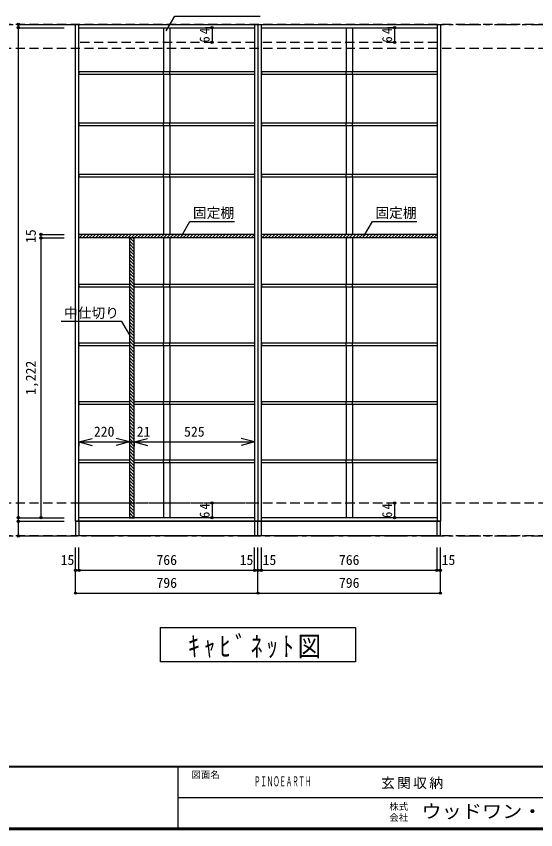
# Model space of a CAD drawing. Units: millimetres at full size, sheet at 1:20; some dimension numbers follow another scale. Extents: x -3893 to 3907, y -2871 to 2783.
# Drawn here: x -698 to 1568, y -2803 to 748 of the extents above; entities that cross this region are included whole.
import ezdxf
from ezdxf.enums import TextEntityAlignment as Align

# ---------------------------------------------------------------- set-up
doc = ezdxf.new("R2010")
doc.units = ezdxf.units.MM
doc.header["$LTSCALE"] = 20
doc.header["$PDMODE"] = 32
doc.header["$PDSIZE"] = 10
for name, pattern in [('CHAIN1', [8, 5, -1, 1, -1]), ('DASHED1', [1.8, 1.2, -0.6]), ('DASHED2', [3, 2, -1])]:
    doc.linetypes.add(name, pattern=pattern)
for name, color, linetype in [('0-1_本体', 2, 'Continuous'), ('0-4_棚', 3, 'Continuous'), ('0-7_', 7, 'Continuous'), ('0-A_文字', 7, 'Continuous'), ('0-B_寸法', 4, 'Continuous'), ('0-C_ハッチ', 4, 'Continuous'), ('F-1_枠', 6, 'Continuous'), ('F-A_文字', 7, 'Continuous')]:
    doc.layers.add(name, color=color, linetype=linetype)
doc.styles.add('ＭＳ ゴシック', font='')
doc.styles.get('ＭＳ ゴシック').set_extended_font_data('MS Gothic')

msp = doc.modelspace()

# ---------------------------------------------------------------- linework, layer by layer
at = {"layer": '0-1_本体', "color": 3}
for p, q in [((-439.2, 712.33), (356.8, 712.33)), ((-439.2, -1456.67), (-439.2, 712.33)), ((-424.2, -1456.67), (-424.2, 712.33)), ((341.8, 712.33), (341.8, -1456.67)), ((356.8, 712.33), (356.8, -1456.67)), ((356.8, 712.33), (1152.8, 712.33)), ((371.8, -1456.67), (371.8, 712.33)), ((1137.8, 712.33), (1137.8, -1456.67)), ((-424.2, 697.33), (341.8, 697.33)), ((371.8, 697.33), (1137.8, 697.33)), ((341.8, -1441.67), (-424.2, -1441.67)), ((1137.8, -1441.67), (371.8, -1441.67)), ((356.8, -1456.67), (-439.2, -1456.67))]:
    msp.add_line(p, q, dxfattribs=at)
at = {"layer": '0-1_本体', "color": 7, "linetype": 'DASHED2'}
for p, q in [((341.8, 633.33), (-424.2, 633.33)), ((1137.8, 633.33), (371.8, 633.33)), ((-204.2, -1377.67), (-424.2, -1377.67)), ((341.8, -1377.67), (-183.2, -1377.67)), ((1137.8, -1377.67), (371.8, -1377.67))]:
    msp.add_line(p, q, dxfattribs=at)
at = {"layer": '0-1_本体', "color": 3}
msp.add_lwpolyline([(1152.8, 712.33), (1152.8, -1456.67), (356.8, -1456.67)], dxfattribs=at)
at = {"layer": '0-4_棚'}
for p, q in [((-424.2, 506.33), (341.8, 506.33)), ((-424.2, 506.33), (-424.2, 494.33)), ((371.8, 506.33), (1137.8, 506.33)), ((371.8, 506.33), (371.8, 494.33)), ((-424.2, 494.33), (341.8, 494.33)), ((371.8, 494.33), (1137.8, 494.33)), ((-424.2, 282.33), (341.8, 282.33)), ((-424.2, 282.33), (-424.2, 270.33)), ((-424.2, 270.33), (341.8, 270.33)), ((371.8, 282.33), (1137.8, 282.33)), ((371.8, 282.33), (371.8, 270.33)), ((371.8, 270.33), (1137.8, 270.33)), ((-424.2, 58.33), (341.8, 58.33)), ((-424.2, 58.33), (-424.2, 46.33)), ((-424.2, 46.33), (341.8, 46.33)), ((371.8, 58.33), (1137.8, 58.33)), ((371.8, 58.33), (371.8, 46.33)), ((371.8, 46.33), (1137.8, 46.33)), ((341.8, -204.67), (-424.2, -204.67)), ((1137.8, -204.67), (371.8, -204.67)), ((341.8, -219.67), (-424.2, -219.67)), ((1137.8, -219.67), (371.8, -219.67)), ((-424.2, -421.67), (-205.13, -421.67)), ((-424.2, -421.67), (-424.2, -433.67)), ((-183.88, -421.67), (341.8, -421.67)), ((371.8, -421.67), (1137.8, -421.67)), ((371.8, -421.67), (371.8, -433.67)), ((-424.2, -433.67), (-205.13, -433.67)), ((-183.88, -433.67), (341.8, -433.67)), ((371.8, -433.67), (1137.8, -433.67)), ((-424.2, -677.67), (-205.13, -677.67)), ((-424.2, -677.67), (-424.2, -689.67)), ((-424.2, -689.67), (-205.13, -689.67)), ((-183.88, -677.67), (341.8, -677.67)), ((-183.88, -689.67), (341.8, -689.67)), ((371.8, -677.67), (1137.8, -677.67)), ((371.8, -677.67), (371.8, -689.67)), ((371.8, -689.67), (1137.8, -689.67)), ((-424.2, -933.67), (-205.13, -933.67)), ((-424.2, -933.67), (-424.2, -945.67)), ((-424.2, -945.67), (-205.13, -945.67)), ((-183.88, -933.67), (341.8, -933.67)), ((-183.88, -945.67), (341.8, -945.67)), ((371.8, -933.67), (1137.8, -933.67)), ((371.8, -933.67), (371.8, -945.67)), ((371.8, -945.67), (1137.8, -945.67)), ((-204.2, -1189.67), (-424.2, -1189.67)), ((-204.2, -1201.67), (-424.2, -1201.67)), ((-204.2, -1189.67), (-204.2, -1189.2)), ((341.8, -1189.67), (-183.2, -1189.67)), ((341.8, -1201.67), (-183.2, -1201.67)), ((1137.8, -1189.67), (371.8, -1189.67)), ((1137.8, -1201.67), (371.8, -1201.67))]:
    msp.add_line(p, q, dxfattribs=at)
at = {"layer": '0-7_'}
for p, q in [((-55.2, 697.33), (-55.2, 506.33)), ((-27.2, 697.33), (-27.2, 506.33)), ((740.8, 697.33), (740.8, 506.33)), ((768.8, 697.33), (768.8, 506.33)), ((-55.2, 494.33), (-55.2, 282.33)), ((-27.2, 494.33), (-27.2, 282.33)), ((740.8, 494.33), (740.8, 282.33)), ((768.8, 494.33), (768.8, 282.33)), ((-55.2, 270.33), (-55.2, 58.33)), ((-27.2, 270.33), (-27.2, 58.33)), ((740.8, 270.33), (740.8, 58.33)), ((768.8, 270.33), (768.8, 58.33)), ((-55.2, 46.33), (-55.2, -204.67)), ((-27.2, 46.33), (-27.2, -204.67)), ((740.8, 46.33), (740.8, -204.67)), ((768.8, 46.33), (768.8, -204.67)), ((-55.2, -219.67), (-55.2, -421.67)), ((-27.2, -219.67), (-27.2, -421.67)), ((740.8, -219.67), (740.8, -421.67)), ((768.8, -219.67), (768.8, -421.67)), ((-55.2, -433.67), (-55.2, -677.67)), ((-27.2, -433.67), (-27.2, -677.67)), ((740.8, -433.67), (740.8, -677.67)), ((768.8, -433.67), (768.8, -677.67)), ((-55.2, -689.67), (-55.2, -933.67)), ((-27.2, -689.67), (-27.2, -933.67)), ((740.8, -689.67), (740.8, -933.67)), ((768.8, -689.67), (768.8, -933.67)), ((-55.2, -945.67), (-55.2, -1189.67)), ((-27.2, -945.67), (-27.2, -1189.67)), ((740.8, -945.67), (740.8, -1189.67)), ((768.8, -945.67), (768.8, -1189.67)), ((-55.2, -1201.67), (-55.2, -1441.67)), ((-27.2, -1201.67), (-27.2, -1441.67)), ((740.8, -1201.67), (740.8, -1441.67)), ((768.8, -1201.67), (768.8, -1441.67))]:
    msp.add_line(p, q, dxfattribs=at)
at = {"layer": '0-7_', "linetype": 'DASHED1'}
for p, q in [((-55.2, 494.33), (-55.2, 506.33)), ((-27.2, 494.33), (-27.2, 506.33)), ((740.8, 494.33), (740.8, 506.33)), ((768.8, 494.33), (768.8, 506.33)), ((-55.2, 270.33), (-55.2, 282.33)), ((-27.2, 270.33), (-27.2, 282.33)), ((740.8, 270.33), (740.8, 282.33)), ((768.8, 270.33), (768.8, 282.33)), ((-55.2, 46.33), (-55.2, 58.33)), ((-27.2, 46.33), (-27.2, 58.33)), ((740.8, 46.33), (740.8, 58.33)), ((768.8, 46.33), (768.8, 58.33)), ((-55.2, -433.67), (-55.2, -421.67)), ((-27.2, -433.67), (-27.2, -421.67)), ((740.8, -433.67), (740.8, -421.67)), ((768.8, -433.67), (768.8, -421.67)), ((-55.2, -689.67), (-55.2, -677.67)), ((-27.2, -689.67), (-27.2, -677.67)), ((740.8, -689.67), (740.8, -677.67)), ((768.8, -689.67), (768.8, -677.67)), ((-55.2, -945.67), (-55.2, -933.67)), ((-27.2, -945.67), (-27.2, -933.67)), ((740.8, -945.67), (740.8, -933.67)), ((768.8, -945.67), (768.8, -933.67)), ((-55.2, -1201.67), (-55.2, -1189.67)), ((-27.2, -1201.67), (-27.2, -1189.67)), ((740.8, -1201.67), (740.8, -1189.67)), ((768.8, -1201.67), (768.8, -1189.67))]:
    msp.add_line(p, q, dxfattribs=at)
at = {"layer": '0-A_文字'}
for p, q in [((-43.22, 683.79), (-6.35, 747.63)), ((-6.35, 747.63), (366.79, 747.63)), ((-236.57, -584.41), (-501.79, -584.41)), ((-199.71, -648.26), (-236.57, -584.41)), ((-68.2, -2070.67), (-68.2, -1920.67)), ((-68.2, -1920.67), (781.8, -1920.67)), ((781.8, -1920.67), (781.8, -2070.67)), ((781.8, -2070.67), (-68.2, -2070.67))]:
    msp.add_line(p, q, dxfattribs=at)
at = {"layer": '0-A_文字', "linetype": 'CHAIN1'}
for p, q in [((-2931.2, 712.33), (2519.8, 712.33)), ((-2931.2, -1520.67), (2519.8, -1520.67))]:
    msp.add_line(p, q, dxfattribs=at)
at = {"layer": '0-A_文字'}
for points in [[(22.94, -211.68), (59.8, -147.83), (253.77, -147.83)], [(818.94, -211.68), (855.8, -147.83), (1049.77, -147.83)]]:
    msp.add_lwpolyline(points, dxfattribs=at)
at = {"layer": '0-B_寸法', "linetype": 'DASHED2'}
for p, q in [((2519.8, 712.33), (-2931.2, 712.33)), ((2519.8, 607.33), (-2931.2, 607.33)), ((2519.8, -1377.67), (-2931.2, -1377.67)), ((2519.8, -1520.67), (-2931.2, -1520.67))]:
    msp.add_line(p, q, dxfattribs=at)
at = {"layer": '0-B_寸法'}
for p, q in [((-689.2, 712.33), (-489.2, 712.33)), ((-689.2, 712.33), (-689.2, -1456.67)), ((-689.2, 697.33), (-489.2, 697.33)), ((156.62, 697.33), (127.38, 697.33)), ((156.62, 697.33), (156.62, 633.33)), ((952.62, 697.33), (923.38, 697.33)), ((952.62, 697.33), (952.62, 633.33)), ((156.62, 633.33), (127.38, 633.33)), ((952.62, 633.33), (923.38, 633.33)), ((-589.3, -204.67), (-488.33, -204.67)), ((-589.3, -219.67), (-589.3, -204.67)), ((-589.3, -219.67), (-488.33, -219.67)), ((-589.3, -1441.67), (-589.3, -219.67)), ((-204.2, -232.21), (-183.2, -253.21)), ((-204.2, -246.35), (-183.2, -267.35)), ((-202.61, -219.67), (-183.2, -239.07)), ((-188.46, -219.67), (-183.2, -224.93)), ((-204.2, -260.49), (-183.2, -281.49)), ((-204.2, -274.64), (-183.2, -295.64)), ((-204.2, -288.78), (-183.2, -309.78)), ((-204.2, -302.92), (-183.2, -323.92)), ((-204.2, -317.06), (-183.2, -338.06)), ((-204.2, -331.2), (-183.2, -352.2)), ((-204.2, -345.35), (-183.2, -366.35)), ((-204.2, -359.49), (-183.2, -380.49)), ((-204.2, -373.63), (-183.2, -394.63)), ((-204.2, -387.77), (-183.2, -408.77)), ((-204.2, -401.92), (-183.2, -422.92)), ((-204.2, -416.06), (-183.2, -437.06)), ((-204.2, -430.2), (-183.2, -451.2)), ((-204.2, -444.34), (-183.2, -465.34)), ((-204.2, -458.48), (-183.2, -479.48)), ((-204.2, -472.63), (-183.2, -493.63)), ((-204.2, -486.77), (-183.2, -507.77)), ((-204.2, -500.91), (-183.2, -521.91)), ((-204.2, -515.05), (-183.2, -536.05)), ((-204.2, -529.19), (-183.2, -550.19)), ((-204.2, -543.34), (-183.2, -564.34)), ((-204.2, -557.48), (-183.2, -578.48)), ((-204.2, -571.62), (-183.2, -592.62)), ((-204.2, -585.76), (-183.2, -606.76)), ((-204.2, -599.91), (-183.2, -620.91)), ((-204.2, -614.05), (-183.2, -635.05)), ((-204.2, -628.19), (-183.2, -649.19)), ((-204.2, -642.33), (-183.2, -663.33)), ((-204.2, -656.47), (-183.2, -677.47)), ((-204.2, -670.62), (-183.2, -691.62)), ((-204.2, -684.76), (-183.2, -705.76)), ((-204.2, -698.9), (-183.2, -719.9)), ((-204.2, -713.04), (-183.2, -734.04)), ((-204.2, -727.18), (-183.2, -748.18)), ((-204.2, -741.33), (-183.2, -762.33)), ((-204.2, -755.47), (-183.2, -776.47)), ((-204.2, -769.61), (-183.2, -790.61)), ((-204.2, -783.75), (-183.2, -804.75)), ((-204.2, -797.9), (-183.2, -818.9)), ((-204.2, -812.04), (-183.2, -833.04)), ((-204.2, -826.18), (-183.2, -847.18)), ((-204.2, -840.32), (-183.2, -861.32)), ((-204.2, -854.46), (-183.2, -875.46)), ((-204.2, -868.61), (-183.2, -889.61)), ((-204.2, -882.75), (-183.2, -903.75)), ((-204.2, -896.89), (-183.2, -917.89)), ((-204.2, -911.03), (-183.2, -932.03)), ((-204.2, -925.17), (-183.2, -946.17)), ((-204.2, -939.32), (-183.2, -960.32)), ((-204.2, -953.46), (-183.2, -974.46)), ((-204.2, -967.6), (-183.2, -988.6)), ((-204.2, -981.74), (-183.2, -1002.74)), ((-204.2, -995.89), (-183.2, -1016.89)), ((-204.2, -1010.03), (-183.2, -1031.03)), ((-204.2, -1024.17), (-183.2, -1045.17)), ((-204.2, -1038.31), (-183.2, -1059.31)), ((-204.2, -1052.45), (-183.2, -1073.45)), ((-204.2, -1066.6), (-183.2, -1087.6)), ((-204.2, -1080.74), (-183.2, -1101.74)), ((-204.2, -1094.88), (-183.2, -1115.88)), ((-424.2, -1110.6), (-424.2, -1129.27)), ((-204.2, -1109.02), (-183.2, -1130.02)), ((-204.2, -1110.6), (-204.2, -1129.27)), ((-204.2, -1110.6), (-204.2, -1129.27)), ((-204.2, -1123.16), (-183.2, -1144.16)), ((-183.2, -1110.6), (-183.2, -1129.27)), ((341.8, -1110.6), (341.8, -1129.27)), ((-204.2, -1137.31), (-183.2, -1158.31)), ((-204.2, -1151.45), (-183.2, -1172.45)), ((-204.2, -1165.59), (-183.2, -1186.59)), ((-204.2, -1179.73), (-183.2, -1200.73)), ((-204.2, -1193.88), (-183.2, -1214.88)), ((-204.2, -1208.02), (-183.2, -1229.02)), ((-204.2, -1222.16), (-183.2, -1243.16)), ((-204.2, -1236.3), (-183.2, -1257.3)), ((-204.2, -1250.44), (-183.2, -1271.44)), ((-204.2, -1264.59), (-183.2, -1285.59)), ((-204.2, -1278.73), (-183.2, -1299.73)), ((-204.2, -1292.87), (-183.2, -1313.87)), ((-204.2, -1307.01), (-183.2, -1328.01)), ((-204.2, -1321.15), (-183.2, -1342.15)), ((-204.2, -1335.3), (-183.2, -1356.3)), ((-204.2, -1349.44), (-183.2, -1370.44)), ((-204.2, -1363.58), (-183.2, -1384.58)), ((-204.2, -1377.72), (-183.2, -1398.72)), ((156.62, -1377.67), (127.38, -1377.67)), ((156.62, -1377.67), (156.62, -1441.67)), ((952.62, -1377.67), (923.38, -1377.67)), ((952.62, -1377.67), (952.62, -1441.67)), ((-204.2, -1391.87), (-183.2, -1412.87)), ((-204.2, -1406.01), (-183.2, -1427.01)), ((-204.2, -1420.15), (-183.2, -1441.15)), ((-689.2, -1441.67), (-488.33, -1441.67)), ((-204.2, -1434.29), (-196.83, -1441.67)), ((156.62, -1441.67), (127.38, -1441.67)), ((952.62, -1441.67), (923.38, -1441.67)), ((-689.2, -1456.67), (-489.2, -1456.67)), ((-689.2, -1456.67), (-489.2, -1456.67)), ((-689.2, -1456.67), (-689.2, -1520.67)), ((-689.2, -1520.67), (-489.2, -1520.67)), ((-439.2, -1770.67), (-439.2, -1570.67)), ((-424.2, -1670.67), (-424.2, -1570.67)), ((341.8, -1670.67), (341.8, -1570.67)), ((371.8, -1670.67), (371.8, -1570.67)), ((1137.8, -1670.67), (1137.8, -1570.67)), ((-439.2, -1670.67), (356.8, -1670.67)), ((356.8, -1670.67), (1152.8, -1670.67))]:
    msp.add_line(p, q, dxfattribs=at)
at = {"layer": '0-B_寸法', "color": 3}
for p, q in [((-204.2, -219.67), (-204.2, -1441.67)), ((-182.07, -219.67), (-203.07, -219.67)), ((-183.2, -1441.67), (-183.2, -219.67)), ((-204.2, -1441.67), (-183.2, -1441.67))]:
    msp.add_line(p, q, dxfattribs=at)
at = {"layer": '0-B_寸法', "color": 7}
for p, q in [((-424.2, -1110.6), (-366.25, -1095.07)), ((-204.2, -1110.6), (-262.16, -1095.07)), ((-204.2, -1110.6), (-262.16, -1095.07)), ((-183.2, -1110.6), (-125.25, -1095.07)), ((341.8, -1110.6), (283.84, -1095.07)), ((-424.2, -1110.6), (-366.25, -1126.13)), ((-204.2, -1110.6), (-262.16, -1126.13)), ((-204.2, -1110.6), (-262.16, -1126.13)), ((-183.2, -1110.6), (-125.25, -1126.13)), ((341.8, -1110.6), (283.84, -1126.13)), ((-438.2, -1520.67), (-438.2, -1456.67)), ((-438.2, -1456.67), (356.8, -1456.67)), ((-423.2, -1520.67), (-423.2, -1456.67)), ((341.8, -1456.67), (341.8, -1520.67)), ((356.8, -1520.67), (356.8, -1456.67)), ((356.8, -1456.67), (1151.8, -1456.67)), ((371.8, -1520.67), (371.8, -1456.67)), ((1136.8, -1456.67), (1136.8, -1520.67)), ((1151.8, -1456.67), (1151.8, -1520.67)), ((356.8, -1520.67), (-438.2, -1520.67)), ((1151.8, -1520.67), (356.8, -1520.67))]:
    msp.add_line(p, q, dxfattribs=at)
at = {"layer": '0-B_寸法'}
for points in [[(-424.2, -1110.6), (-183.2, -1110.6), (341.8, -1110.6)], [(-439.2, -1770.67), (356.8, -1770.67), (356.8, -1570.67)], [(356.8, -1770.67), (1152.8, -1770.67), (1152.8, -1570.67)]]:
    msp.add_lwpolyline(points, dxfattribs=at)
at = {"layer": '0-B_寸法', "color": 7}
for p in [(-689.2, 712.33), (-689.2, 697.33), (156.62, 697.33), (952.62, 697.33), (156.62, 633.33), (952.62, 633.33), (-589.3, -204.67), (-589.3, -219.67), (156.62, -1377.67), (952.62, -1377.67), (-689.2, -1441.67), (-689.2, -1456.67), (-589.3, -1441.67), (156.62, -1441.67), (952.62, -1441.67), (-689.2, -1520.67), (-439.2, -1670.67), (-424.2, -1670.67), (341.8, -1670.67), (356.8, -1670.67), (371.8, -1670.67), (1137.8, -1670.67), (1152.8, -1670.67), (-439.2, -1770.67), (356.8, -1770.67), (1152.8, -1770.67)]:
    msp.add_point(p, dxfattribs=at)
at = {"layer": '0-C_ハッチ'}
for p, q in [((-424.2, -206.65), (-422.22, -204.67)), ((-423.07, -219.67), (-408.07, -204.67)), ((-408.93, -219.67), (-393.93, -204.67)), ((-394.79, -219.67), (-379.79, -204.67)), ((-380.65, -219.67), (-365.65, -204.67)), ((-366.51, -219.67), (-351.51, -204.67)), ((-352.36, -219.67), (-337.36, -204.67)), ((-338.22, -219.67), (-323.22, -204.67)), ((-324.08, -219.67), (-309.08, -204.67)), ((-309.94, -219.67), (-294.94, -204.67)), ((-295.8, -219.67), (-280.8, -204.67)), ((-281.65, -219.67), (-266.65, -204.67)), ((-267.51, -219.67), (-252.51, -204.67)), ((-253.37, -219.67), (-238.37, -204.67)), ((-239.23, -219.67), (-224.23, -204.67)), ((-225.08, -219.67), (-210.08, -204.67)), ((-210.94, -219.67), (-195.94, -204.67)), ((-196.8, -219.67), (-181.8, -204.67)), ((-182.66, -219.67), (-167.66, -204.67)), ((-168.52, -219.67), (-153.52, -204.67)), ((-154.37, -219.67), (-139.37, -204.67)), ((-140.23, -219.67), (-125.23, -204.67)), ((-126.09, -219.67), (-111.09, -204.67)), ((-111.95, -219.67), (-96.95, -204.67)), ((-97.81, -219.67), (-82.81, -204.67)), ((-83.66, -219.67), (-68.66, -204.67)), ((-69.52, -219.67), (-54.52, -204.67)), ((-55.38, -219.67), (-40.38, -204.67)), ((-41.24, -219.67), (-26.24, -204.67)), ((-27.09, -219.67), (-12.09, -204.67)), ((-12.95, -219.67), (2.05, -204.67)), ((1.19, -219.67), (16.19, -204.67)), ((15.33, -219.67), (30.33, -204.67)), ((29.47, -219.67), (44.47, -204.67)), ((43.62, -219.67), (58.62, -204.67)), ((57.76, -219.67), (72.76, -204.67)), ((71.9, -219.67), (86.9, -204.67)), ((86.04, -219.67), (101.04, -204.67)), ((100.18, -219.67), (115.18, -204.67)), ((114.33, -219.67), (129.33, -204.67)), ((128.47, -219.67), (143.47, -204.67)), ((142.61, -219.67), (157.61, -204.67)), ((156.75, -219.67), (171.75, -204.67)), ((170.9, -219.67), (185.9, -204.67)), ((185.04, -219.67), (200.04, -204.67)), ((199.18, -219.67), (214.18, -204.67)), ((213.32, -219.67), (228.32, -204.67)), ((227.46, -219.67), (242.46, -204.67)), ((241.61, -219.67), (256.61, -204.67)), ((255.75, -219.67), (270.75, -204.67)), ((269.89, -219.67), (284.89, -204.67)), ((284.03, -219.67), (299.03, -204.67)), ((298.17, -219.67), (313.17, -204.67)), ((312.32, -219.67), (327.32, -204.67)), ((326.46, -219.67), (341.46, -204.67)), ((371.8, -206.65), (373.78, -204.67)), ((372.93, -219.67), (387.93, -204.67)), ((387.07, -219.67), (402.07, -204.67)), ((401.21, -219.67), (416.21, -204.67)), ((415.35, -219.67), (430.35, -204.67)), ((429.49, -219.67), (444.49, -204.67)), ((443.64, -219.67), (458.64, -204.67)), ((457.78, -219.67), (472.78, -204.67)), ((471.92, -219.67), (486.92, -204.67)), ((486.06, -219.67), (501.06, -204.67)), ((500.2, -219.67), (515.2, -204.67)), ((514.35, -219.67), (529.35, -204.67)), ((528.49, -219.67), (543.49, -204.67)), ((542.63, -219.67), (557.63, -204.67)), ((556.77, -219.67), (571.77, -204.67)), ((570.92, -219.67), (585.92, -204.67)), ((585.06, -219.67), (600.06, -204.67)), ((599.2, -219.67), (614.2, -204.67)), ((613.34, -219.67), (628.34, -204.67)), ((627.48, -219.67), (642.48, -204.67)), ((641.63, -219.67), (656.63, -204.67)), ((655.77, -219.67), (670.77, -204.67)), ((669.91, -219.67), (684.91, -204.67)), ((684.05, -219.67), (699.05, -204.67)), ((698.19, -219.67), (713.19, -204.67)), ((712.34, -219.67), (727.34, -204.67)), ((726.48, -219.67), (741.48, -204.67)), ((740.62, -219.67), (755.62, -204.67)), ((754.76, -219.67), (769.76, -204.67)), ((768.91, -219.67), (783.91, -204.67)), ((783.05, -219.67), (798.05, -204.67)), ((797.19, -219.67), (812.19, -204.67)), ((811.33, -219.67), (826.33, -204.67)), ((825.47, -219.67), (840.47, -204.67)), ((839.62, -219.67), (854.62, -204.67)), ((853.76, -219.67), (868.76, -204.67)), ((867.9, -219.67), (882.9, -204.67)), ((882.04, -219.67), (897.04, -204.67)), ((896.18, -219.67), (911.18, -204.67)), ((910.33, -219.67), (925.33, -204.67)), ((924.47, -219.67), (939.47, -204.67)), ((938.61, -219.67), (953.61, -204.67)), ((952.75, -219.67), (967.75, -204.67)), ((966.9, -219.67), (981.9, -204.67)), ((981.04, -219.67), (996.04, -204.67)), ((995.18, -219.67), (1010.18, -204.67)), ((1009.32, -219.67), (1024.32, -204.67)), ((1023.46, -219.67), (1038.46, -204.67)), ((1037.61, -219.67), (1052.61, -204.67)), ((1051.75, -219.67), (1066.75, -204.67)), ((1065.89, -219.67), (1080.89, -204.67)), ((1080.03, -219.67), (1095.03, -204.67)), ((1094.17, -219.67), (1109.17, -204.67)), ((1108.32, -219.67), (1123.32, -204.67)), ((1122.46, -219.67), (1137.46, -204.67)), ((340.6, -219.67), (341.8, -218.47)), ((1136.6, -219.67), (1137.8, -218.47))]:
    msp.add_line(p, q, dxfattribs=at)
at = {"layer": 'F-1_枠'}
for p, q in [((3906.61, -2526.67), (-3893.39, -2526.67)), ((3906.61, -2530), (-3893.39, -2530)), ((6.61, -2530), (6.61, -2796.67)), ((6.61, -2663.33), (3899.95, -2663.34)), ((3906.61, -2796.67), (-3893.39, -2796.67)), ((3906.61, -2800), (-3893.39, -2800)), ((3906.61, -2803.33), (-3893.39, -2803.33))]:
    msp.add_line(p, q, dxfattribs=at)

# ---------------------------------------------------------------- texts
at = {"layer": '0-A_文字', "style": 'ＭＳ ゴシック'}
for s, p in [('固定棚', (72.94, -145.7)), ('固定棚', (868.94, -145.7)), ('中仕切り', (-489.71, -582.28))]:
    msp.add_text(s, height=43.99, dxfattribs=at).set_placement(p, align=Align.BOTTOM_LEFT)
at = {"layer": '0-A_文字', "insert": (51.8, -2055.67), "char_height": 87.98, "attachment_point": 7, "style": 'ＭＳ ゴシック'}
msp.add_mtext('\\T1.34;\\W0.85;ｷｬﾋﾞﾈｯﾄ図', dxfattribs=at)
at = {"layer": '0-B_寸法', "color": 7, "style": 'ＭＳ ゴシック'}
for s, p in [('15', (-599.3, -242.17)), ('1,222', (-599.3, -905.67))]:
    msp.add_text(s, height=43.99, rotation=90, dxfattribs=at).set_placement(p, align=Align.BOTTOM_LEFT)
for s, p in [('220', (-359.2, -1100.6)), ('21', (-172.17, -1100.6)), ('525', (34.3, -1100.6)), ('15', (-504.2, -1660.67)), ('766', (-86.2, -1660.67)), ('15', (276.8, -1660.67)), ('15', (376.8, -1660.67)), ('766', (709.8, -1660.67)), ('15', (1157.8, -1660.67)), ('796', (-86.2, -1760.67)), ('796', (709.8, -1760.67))]:
    msp.add_text(s, height=43.99, dxfattribs=at).set_placement(p, align=Align.BOTTOM_LEFT)
at = {"layer": '0-B_寸法', "color": 7, "char_height": 43.99, "attachment_point": 7, "rotation": 90, "style": 'ＭＳ ゴシック'}
for insert in [(146.62, 632.83), (942.62, 632.83), (146.62, -1442.17), (942.62, -1442.17)]:
    msp.add_mtext('\\T1.36;\\W0.9;64', dxfattribs=dict(at, insert=insert))
at = {"layer": 'F-A_文字', "style": 'ＭＳ ゴシック'}
for s, p in [('図面名', (66.61, -2586.67)), ('株式', (929.94, -2726)), ('会社', (929.94, -2774))]:
    msp.add_text(s, height=29.33, dxfattribs=at).set_placement(p, align=Align.BOTTOM_LEFT)
for s, height, width, p in [('ＰＩＮＯＥＡＲＴＨ', 43.99, 0.45, (339.95, -2627.19)), ('ウッドワン・・・', 58.65, 1.1, (1069.94, -2770))]:
    msp.add_text(s, height=height, dxfattribs=dict(at, width=width)).set_placement(p, align=Align.BOTTOM_LEFT)
at = {"layer": 'F-A_文字', "insert": (893.56, -2626.67), "char_height": 43.99, "attachment_point": 7, "style": 'ＭＳ ゴシック'}
msp.add_mtext('\\T1.17;玄関収納', dxfattribs=at)

doc.saveas('drawing.dxf')
